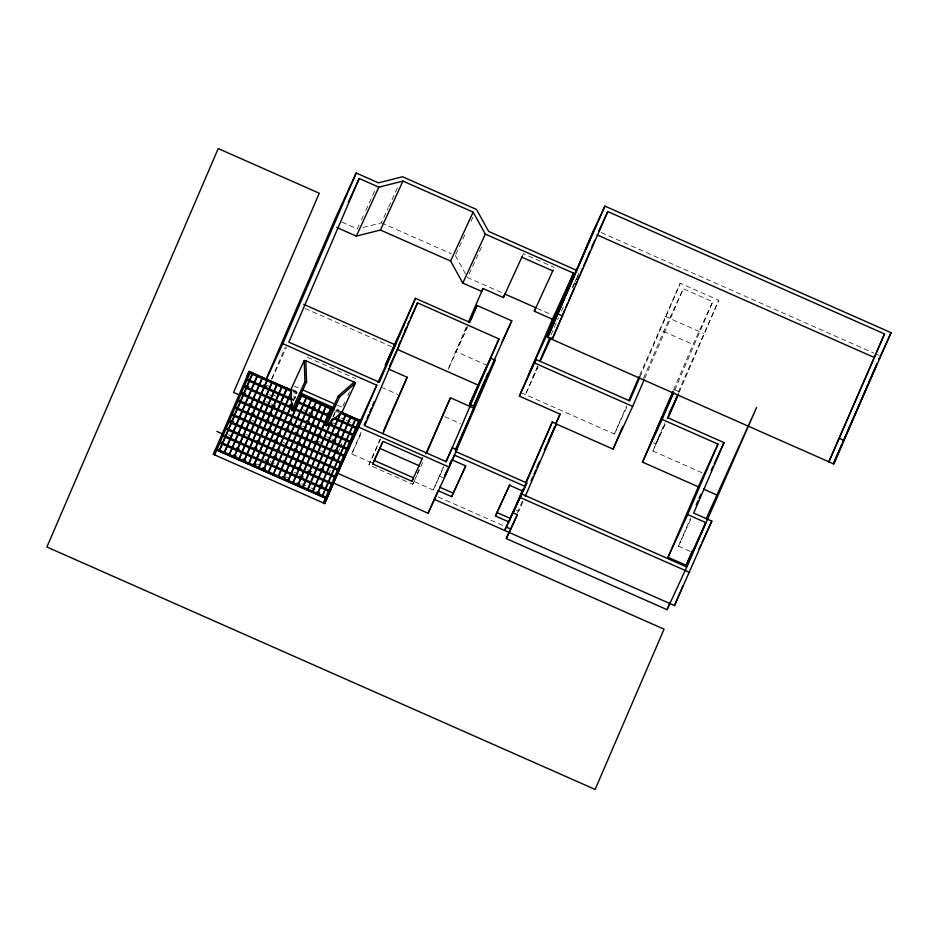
<?xml version="1.0" encoding="UTF-8"?>
<svg xmlns="http://www.w3.org/2000/svg" width="938" height="938" viewBox="0 0 938 938"><rect width="100%" height="100%" fill="white"/><g stroke="black" fill="none" stroke-linecap="round" stroke-linejoin="round"><path stroke-width="0.7" stroke-dasharray="4.69 3.52" d="M271.657 378.917L285.398 346.966M293.148 400.702L296.725 392.401L293.313 390.9M293.512 400.866L296.983 392.799M332.955 416.707L335.956 409.754M333.33 416.871L336.332 409.918L338.595 410.914M328.628 474.429L330.364 470.407M337.868 452.948L339.591 448.927M340.177 447.578L343.062 440.86M371.776 462.833L351.738 453.969L361.318 431.691M416.8 475.39L412.72 484.278L368.951 464.92L379.925 439.383M380.582 439.101L368.951 464.92M466.186 327.362L447.86 369.982L467.359 327.655M412.72 484.278L414.42 480.303M417.258 473.702L418.969 469.739M420.881 466.514L422.592 462.551M522.419 256.074L523.416 253.741L554.358 267.424M414.526 481.733L433.239 489.999L443.393 467.018M537.451 366.594L525.397 394.628L538.189 366.817M551.075 334.901L558.462 317.748M572.837 287.52L575.674 280.919M576.237 279.594L577.937 275.631M517.26 513.039L522.466 500.939M522.9 501.818L518.855 511.233L515.748 509.85M520.871 392.623L614.437 434.001L626.514 405.931M639.739 375.177L680.261 283.229L718.754 300.254L679.077 392.506M640.021 376.83L680.261 283.229M643.527 378.237L663.647 331.442L683.286 288.728L712.716 301.743L674.199 391.322M644.769 378.307L683.286 288.728M673.531 389.915L693.076 344.457L712.716 301.743M653.505 442.748L655.768 443.744L665.054 422.651M702.116 472.775L652.93 451.026L660.153 434.212M678.221 392.19L718.754 300.254M690.098 551.345L678.455 546.197L690.474 518.268M271.891 379.022L286.418 347.435M359.09 224.956L357.272 228.907L340.248 221.38M361.505 219.691L363.323 215.752M365.75 210.487L376.032 188.104M362.947 227.477L381.379 222.822L383.196 218.871M383.794 217.557L388.039 208.342M388.637 207.028L398.931 184.657M342.98 406.107L344.785 402.191M347.799 395.637L349.604 391.721M351.738 453.969L361.798 432.09M455.915 254.198L466.209 231.827M471.052 221.298L472.869 217.346M481.429 247.257L467.511 277.531L503.542 293.465M467.37 326.53L455.868 351.539L487.912 365.703M417.387 474.124L420.294 467.781M433.239 489.999L443.885 466.843M561.487 311.158L563.304 307.218M572.379 287.474L574.197 283.522M574.806 282.209L576.624 278.258M577.222 276.945L579.039 272.993M532.913 377.158L537.755 366.629M614.437 434.001L627.229 406.189M655.768 443.744L664.925 423.835M652.93 451.026L665.722 423.214M678.455 546.197L691.247 518.386M601.223 232.577L873.688 353.063M875.025 353.661L879.035 355.432M665.03 316.341L703.523 333.365M663.647 331.442L693.076 344.457M381.379 222.822L451.354 253.764M537.146 308.321L551.802 314.805M674.739 389.739L679.276 391.744M305.061 308.414L391.451 346.626M381.391 387.23L397.747 394.464M444.87 416.695L460.464 423.589M307.324 357.272L355.619 378.624M294.075 386.069L299.304 388.379M337.152 405.11L342.37 407.42M292.574 389.563L297.803 391.873M336.953 409.179L339.568 410.34M292.797 390.958L300.383 394.312M336.214 410.152L340.752 412.157M293.676 392.565L296.326 393.737M334.76 410.727L338.735 412.486M266.732 385.201L270.707 386.96M293.242 396.926L295.892 398.099M340.94 418.02L344.914 419.778M346.239 420.365L351.551 422.71M272.208 394.417L276.182 396.164M269.03 394.535L273.005 396.293M303.478 409.777L307.465 411.536M308.79 412.122L314.089 414.467M332.638 422.663L336.613 424.422M439.242 476.023L443.78 478.028M266.029 401.534L270.003 403.281M271.328 403.868L276.628 406.213M302.775 426.098L310.724 429.616M326.623 436.651L330.598 438.409M331.923 438.984L339.873 442.502M318.322 441.294L322.297 443.053M438.281 496.964L503.87 525.96M251.701 420.154L255.675 421.912M320.62 450.627L324.595 452.386M283.159 442.384L287.134 444.131M245.697 434.13L249.672 435.889M228.11 434.681L232.085 436.44M307.617 469.832L312.929 472.177M264.856 459.245L268.843 461.004M270.167 461.59L275.467 463.935M294.016 472.142L297.991 473.901M299.316 474.487L307.265 477.993M256.555 463.888L260.529 465.647M285.703 476.785L289.69 478.544M301.614 483.82L309.563 487.326M310.888 487.912L316.188 490.257M455.317 255.523L466.831 276.3"/><path stroke-width="1.41" d="M213.36 454.32L249.18 371.378L252.568 372.878L219.07 450.791L215.681 449.29L213.36 454.32L324.665 503.542L326.987 498.5L322.332 496.741L355.948 418.594L360.485 420.599L326.87 498.746L215.564 449.525M250.387 372.198L214.685 454.907M252.943 373.043L219.328 451.19L223.865 453.195L257.481 375.048L252.826 373.289M257.844 375.212L224.241 453.359L228.778 455.364L262.382 377.217L257.739 375.458M262.757 377.381L229.142 455.528L233.679 457.533L267.283 379.386L262.64 377.615M266.251 378.975L335.007 219.07L356.206 173.002L378.46 182.84L402.566 176.754L476.504 209.455L488.698 231.463L576.976 270.496M266.462 379.198L282.807 343.66L356.206 173.002M267.658 379.55L234.043 457.697L238.58 459.702L272.196 381.555L267.541 379.784M528.375 375.153L549.574 329.086L573.61 273.169L485.321 234.125L473.127 212.117L402.953 181.081L378.846 187.166L359.231 178.49L288.845 342.171L379.398 382.212L415.464 298.343L469.797 322.367L477.055 305.471L511.773 320.819L473.713 406.131L469.516 404.278L498.993 338.911L417.551 302.892L410.281 318.686M272.559 381.719L238.956 459.866L243.493 461.871L277.097 383.724L272.454 381.954M277.472 383.888L243.857 462.035L248.394 464.04L281.998 385.893L277.355 384.123M282.373 386.057L248.758 464.204L253.412 465.963L286.911 388.062L282.268 386.292M291.812 390.231L287.274 388.226L253.67 466.374L258.208 468.379L291.237 391.58M291.495 391.978L258.571 468.543L263.109 470.548L292.093 403.152M292.468 403.305L263.472 470.712L268.01 472.717L301.508 394.816M301.989 394.734L268.385 472.881L272.923 474.886L306.527 396.739L301.884 394.968M306.902 396.903L273.286 475.05L277.824 477.055L311.439 398.908L306.785 397.137M311.803 399.072L278.187 477.219L282.725 479.224L316.341 401.077L311.697 399.307M316.704 401.241L283.1 479.388L287.638 481.393L321.242 403.246L316.598 401.476M321.617 403.41L288.001 481.557L292.539 483.562L326.154 405.415L321.5 403.645M326.518 405.579L292.902 483.727L297.44 485.732L331.055 407.584L326.412 405.814M333.694 408.745L331.419 407.749L297.815 485.896L302.353 487.901L331.911 419.157M332.286 419.321L302.716 488.065L307.254 490.07L340.869 411.923M341.233 412.087L307.617 490.234L312.155 492.239L345.77 414.092L341.127 412.321M346.134 414.256L312.53 492.403L317.067 494.408L350.671 416.261L346.028 414.49M351.046 416.425L317.431 494.572L321.969 496.577L355.584 418.43L350.929 416.66M323.786 501.936L323.34 502.956L359.055 420.259M324.665 503.542L340.26 467.276M343.742 458.799L346.556 452.245M347.775 449.818L358.164 425.641M495.276 360.227L449.279 467.183L428.091 513.25L337.539 473.209L358.726 427.142L376.759 385.213L282.807 343.66M415.464 298.343L385.26 365.374L404.466 323.622M364.132 425.137L365.82 421.197M366.957 418.583L368.646 414.643M369.771 412.028L371.46 408.112M372.574 405.497L374.262 401.581M417.551 302.892L364.753 425.653L446.254 461.695L498.993 338.911M383.396 431.316L390.337 415.182M391.486 412.497L407.174 377.264L388.309 368.927M382.892 433.719L407.174 377.264M422.581 457.885L411.923 481.276L372.691 463.923L382.727 441.857M468.472 322.039L482.964 288.517L503.378 297.545L522.22 256.344M411.923 481.276L413.435 477.782L374.192 460.429M425.793 453.875L450.439 397.782L473.831 408.136L455.915 449.794M426.567 453.3L450.439 397.782M503.378 297.545L504.879 294.051L535.821 307.734L534.32 311.228L552.423 319.237L573.61 273.169M473.713 406.131L484.958 379.972M486.083 377.357L487.772 373.43M428.091 513.25L438.081 490.644L451.659 496.648L465.787 465.928L452.198 459.925L454.414 455.129L524.963 486.33L526.851 483L455.915 451.635L456.794 449.712L452.268 447.707L445.761 461.871M455.258 450.076L473.831 408.136M444.929 475.343L446.664 471.31M449.56 464.58L451.284 460.558M451.659 496.648L465.529 466.28M555.577 424.597L560.08 414.127L519.359 396.117L552.423 319.237M639.446 378.166L629.668 400.889L536.09 359.512L534.59 363.006L632.693 406.389L644.195 379.656M539.725 361.318L549.938 337.551M561.897 316.645L552.107 339.427L607.789 211.566L884.546 333.94L828.864 461.801L884.546 333.94M563.058 313.96L564.782 309.939M565.931 307.265L567.666 303.244M568.815 300.559L573.997 288.494M575.733 284.484L576.882 281.799M578.031 279.114L579.766 275.104M580.915 272.419L582.65 268.397M583.799 265.712L590.131 250.974M591.292 248.3L594.751 240.257M496.929 512.5L510.518 518.515L509.017 522.009L495.428 515.994L509.885 484.348M510.589 517.741L522.724 489.507M525.62 482.789L552.283 422.018L556.433 423.859L525.221 496.448M523.381 489.226L513.203 512.887L517.354 514.728L509.193 532.479L517.108 515.032M524.53 486.541L552.283 422.018M524.635 487.795L523.134 491.289L509.557 485.286L495.428 515.994M705.775 522.583L686.124 565.297L668.02 557.289L687.66 514.575L705.775 522.583L685.186 570.456L667.047 609.677L506.274 538.576L508.595 533.206M531.131 480.784L532.866 476.75M534.027 474.065L535.75 470.032M536.911 467.335L539.221 461.965M554.452 427.212L548.261 441.61L556.433 423.859M628.812 400.585L639.165 376.513M560.08 414.127L555.671 423.73L613.053 449.103L622.82 426.368M642.483 462.117L662.122 419.403L717.969 444.096L698.318 486.81L642.483 462.117L672.956 391.252M662.122 419.403L673.625 392.659M677.635 395.543L667.317 418.653M678.502 393.843L668.149 417.914L723.995 442.607L693.686 513.086L711.801 521.094L674.481 605.573L434.106 499.274M668.02 557.289L698.318 486.81M687.66 514.575L717.969 444.096M696.184 504.972L697.907 500.986M699.045 498.324L700.756 494.338M667.047 609.677L669.931 602.946M686.124 565.297L692.42 550.665M706.138 518.749L756.603 407.479L686.686 566.962L521.774 494.033L520.273 497.527L689.711 572.461M674.481 605.573L682.981 585.816M877.124 363.522L833.905 464.029L547.558 337.41L594 229.388L604.928 206.137L891.1 332.685L833.39 463.806L841.55 445.081M878.859 359.512L879.867 357.179L878.847 359.5M594.2 229.47L547.558 337.41L604.928 206.137M842.711 442.408L867.779 384.908M868.94 382.235L877.1 363.522M246.858 376.419L249.18 371.378M348.268 202.303L359.231 178.49M336.707 227.442L356.334 236.118L378.846 187.166M286.911 388.062L253.412 465.963M304.229 360.544L290.991 389.329L291.718 410.492L293.301 410.727L306.55 381.93L305.823 360.767L304.229 360.544L304.956 381.707L291.718 410.492M356.334 236.118L380.441 230.033L402.953 181.081M325.087 424.773L338.325 395.988L354.118 382.118L355.361 383.15L342.124 411.946L326.33 425.805L325.087 424.773L327.186 422.932M326.33 425.805L339.568 397.009L355.361 383.15M356.182 429.956L376.759 385.213M377.944 382.563L395.942 343.425M404.829 330.539L406.048 327.901M407.854 323.962L409.074 321.324M398.861 344.692L400.655 340.787M401.851 338.172L407.256 326.436M389.469 366.395L398.756 346.192M482.964 288.517L481.651 291.401L462.809 283.077L450.615 261.069L473.127 212.117M372.691 463.923L383.056 441.376L422.299 458.717M462.809 283.077L485.321 234.125M469.188 322.578L477.055 305.471M469.516 404.278L490.703 358.21L494.901 360.063M502.088 341.878L511.773 320.819M444.354 476.762L451.952 460.241M534.32 311.228L553.162 270.027M519.359 396.117L536.09 359.512M598.843 231.006L607.789 211.566M540.171 361.365L551.075 337.668M524.963 486.33L504.656 530.474L526.851 483M544.403 450.006L547.71 442.818M506.274 538.576L509.041 532.585M613.053 449.103L632.693 406.389M657.233 427.798L673.531 392.365L651.242 441.739M669.134 413.787L677.482 395.637M711.203 470.419L713.032 466.444M714.252 463.794L723.995 442.607M699.009 548.906L700.838 544.931M702.058 542.281L711.801 521.094M880.372 356.018L891.1 332.685M304.956 381.707L306.55 381.93M597.049 234.899L873.806 357.272M521.915 257.235L552.857 270.918M380.441 230.033L450.615 261.069M558.286 314.078L562.835 316.094M839.592 438.468L844.118 440.473M303.724 304.358L394.277 344.41M397.689 349.557L477.805 384.979M703.5 489.097L716.433 494.818M305.823 360.767L354.118 382.118M301.907 389.528L335.851 404.536M300.406 393.022L333.037 407.455M249.062 371.624L291.706 390.478M300.746 394.476L333.869 409.12M340.506 412.052L360.38 420.834M249.954 373.218L291.026 391.392M300.312 395.484L332.111 409.554M340.06 413.072L358.609 421.268M263.648 385.049L266.298 386.221M312.682 406.729L315.332 407.901M327.256 413.177L329.906 414.35M358.726 427.142L449.279 467.183M247.386 379.187L292.433 399.119M296.42 400.878L329.543 415.522M334.843 417.867L356.053 427.247M246.94 380.207L291.999 400.139M297.299 402.484L329.109 416.542M333.084 418.301L355.608 428.267M246.061 385.6L248.711 386.773M289.795 404.935L292.445 406.107M309.669 413.728L312.319 414.901M329.555 422.51L332.204 423.683M244.372 386.186L326.541 422.51M329.191 423.683L353.04 434.235M243.939 387.206L352.606 435.255M379.761 448.341L419.556 465.928M243.059 392.588L245.709 393.761M272.208 405.474L274.857 406.646M306.667 420.716L309.317 421.889M335.816 433.602L338.466 434.775M241.371 393.174L350.038 441.223M240.937 394.195L349.593 442.244M240.269 395.414L233.597 392.459L319.26 193.24L218.237 148.567L46.9 547.006L595.126 789.433L664.057 629.152L333.013 482.765M439.582 487.139L453.16 493.154M249.332 403.68L251.982 404.853M269.206 412.462L271.856 413.635M289.08 421.256L291.73 422.428M298.354 425.36L301.004 426.532M318.24 434.153L320.89 435.326M332.814 440.59L335.464 441.763M238.369 400.163L347.025 448.212M237.924 401.183L346.591 449.232M251.619 413.013L254.268 414.186M266.204 419.462L268.854 420.634M286.078 428.244L288.728 429.416M295.353 432.348L298.003 433.52M315.227 441.141L317.876 442.314M335.112 449.923L337.762 451.096M235.356 407.151L344.023 455.2M506.543 527.144L510.694 528.985M234.922 408.171L343.589 456.22M268.491 428.795L271.141 429.967M277.765 432.887L280.427 434.06M297.651 441.681L300.301 442.853M332.099 456.923L334.749 458.096M232.354 414.139L341.022 462.188M231.921 415.159L340.576 463.208M231.029 420.541L233.679 421.713M274.764 439.887L277.413 441.059M294.638 448.669L297.287 449.841M229.353 421.127L338.008 469.176M228.907 422.147L337.574 470.196M257.188 440.426L259.838 441.599M277.062 449.22L279.712 450.392M320.796 468.554L323.446 469.727M226.339 428.115L335.007 476.176M225.906 429.135L334.573 477.196M254.175 447.414L256.824 448.587M274.06 456.208L276.71 457.381M216.854 431.398L222.189 433.755M283.604 460.91L286.266 462.094M298.284 467.405L300.957 468.59M307.629 471.533L310.302 472.717M223.338 435.115L332.005 483.164M222.904 436.135L331.56 484.184M236.599 447.965L239.249 449.126M265.747 460.851L268.397 462.024M300.207 476.082L302.857 477.254M320.081 484.876L322.731 486.048M220.336 442.103L328.992 490.152M219.891 443.123L328.558 491.172M233.585 454.953L236.235 456.126M242.86 459.045L245.51 460.218M253.471 463.735L256.121 464.908M262.746 467.839L265.395 469.012M282.619 476.633L285.269 477.805M297.194 483.082L299.843 484.254M317.079 491.864L319.729 493.036M217.323 449.091L325.99 497.14M338.325 395.988L339.568 397.009M293.207 407.901L293.301 410.727"/></g></svg>
